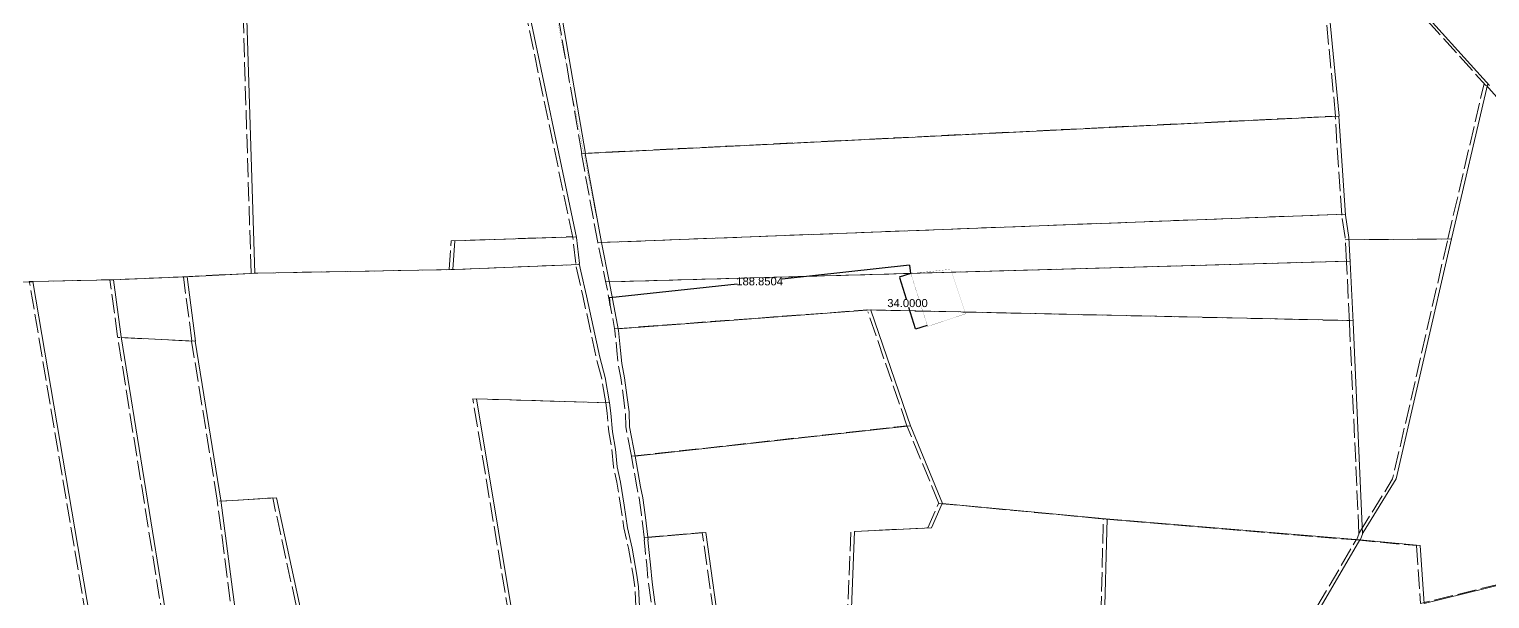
# Model space of a CAD drawing. Header units: millimetres. Extents: x 611548 to 616630, y 1316670 to 1320037.
# Drawn here: x 612909 to 613822, y 1317878 to 1318234 of the extents above; entities that cross this region are included whole.
import ezdxf

# ---------------------------------------------------------------- set-up
doc = ezdxf.new("R2010")
doc.units = ezdxf.units.MM
doc.header["$PDMODE"] = 35
doc.header["$PDSIZE"] = 0.5
doc.linetypes.add('ACAD_ISO02W100', pattern=[15, 12, -3])
for name, color, linetype in [('2', 7, 'Continuous'), ('CVL_CUADCON_LIN', 8, 'Continuous'), ('FONDO_MANAGUA', 8, 'ACAD_ISO02W100')]:
    doc.layers.add(name, color=color, linetype=linetype)
doc.styles.add('HECTOR LOPEZ', font='arial.ttf')
doc.dimstyles.get("Standard").update_dxf_attribs({"dimtxt": 5, "dimasz": 0.18, "dimexe": 0.18, "dimexo": 0.0625, "dimgap": 0.09, "dimtad": 0, "dimtih": 1, "dimtoh": 1, "dimdec": 4, "dimzin": 0, "dimdsep": 46, "dimtxsty": 'HECTOR LOPEZ', "dimcen": 0.09, "dimadec": 0, "dimazin": 0, "dimtfac": 1, "dimtdec": 4, "dimtofl": 0, "dimtmove": 2, "dimatfit": 3, "dimfxl": 0.18, "dimtolj": 1, "dimtzin": 0, "dimarcsym": 0})

# ---------------------------------------------------------------- blocks, each defined once
blk = doc.blocks.new('*D318')
at = {"layer": 'CVL_CUADCON_LIN', "color": 0, "lineweight": -2, "ltscale": 0.5, "transparency": 16777216}
for p, q in [((613459.3, 1318086.72), (613379.7, 1318078.18)), ((613460.02, 1318081.69), (613459.46, 1318086.92)), ((613271.89, 1318066.61), (613351.49, 1318075.15)), ((613272.25, 1318061.53), (613271.69, 1318066.77))]:
    blk.add_line(p, q, dxfattribs=at)
at = {"layer": 'CVL_CUADCON_LIN', "color": 0, "lineweight": 0, "ltscale": 0.5, "transparency": 16777216}
for points in [[(613459.3, 1318086.75), (613459.3, 1318086.69), (613459.48, 1318086.74)], [(613271.88, 1318066.64), (613271.89, 1318066.58), (613271.71, 1318066.59)]]:
    blk.add_solid(points, dxfattribs=at)
at = {"layer": 'Defpoints', "color": 0, "lineweight": 0, "ltscale": 0.5, "transparency": 16777216}
for p in [(613459.48, 1318086.74), (613460.03, 1318081.63), (613272.26, 1318061.47)]:
    blk.add_point(p, dxfattribs=at)
at = {"layer": 'CVL_CUADCON_LIN', "color": 0, "lineweight": 0, "ltscale": 0.5, "transparency": 16777216, "insert": (613365.59, 1318076.67), "char_height": 5, "attachment_point": 5, "style": 'HECTOR LOPEZ'}
blk.add_mtext('\\A1;188.8504', dxfattribs=at)
blk = doc.blocks.new('*D319')
at = {"layer": 'CVL_CUADCON_LIN', "color": 0, "lineweight": -2, "ltscale": 0.5, "transparency": 16777216}
for p, q in [((613459.99, 1318081.55), (613452.73, 1318079.26)), ((613452.95, 1318079.14), (613457.18, 1318065.74)), ((613463.08, 1318047.06), (613458.85, 1318060.45)), ((613470.23, 1318049.13), (613462.96, 1318046.83))]:
    blk.add_line(p, q, dxfattribs=at)
at = {"layer": 'CVL_CUADCON_LIN', "color": 0, "lineweight": 0, "ltscale": 0.5, "transparency": 16777216}
for points in [[(613452.98, 1318079.15), (613452.92, 1318079.13), (613452.9, 1318079.31)], [(613463.11, 1318047.07), (613463.05, 1318047.05), (613463.13, 1318046.89)]]:
    blk.add_solid(points, dxfattribs=at)
at = {"layer": 'Defpoints', "color": 0, "lineweight": 0, "ltscale": 0.5, "transparency": 16777216}
for p in [(613460.05, 1318081.57), (613463.13, 1318046.89), (613470.29, 1318049.15)]:
    blk.add_point(p, dxfattribs=at)
at = {"layer": 'CVL_CUADCON_LIN', "color": 0, "lineweight": 0, "ltscale": 0.5, "transparency": 16777216, "insert": (613458.01, 1318063.1), "char_height": 5, "attachment_point": 5, "style": 'HECTOR LOPEZ'}
blk.add_mtext('\\A1;34.0000', dxfattribs=at)

msp = doc.modelspace()

# ---------------------------------------------------------------- linework, layer by layer
at = {"layer": '2', "color": 1, "lineweight": 0}
for p, q in [((613714.77513, 1318317.43376), (613821.68413, 1318199.10976)), ((613050.08413, 1318081.74076), (613044.17213, 1318273.53376)), ((613251.11113, 1318104.11876), (613215.50813, 1318273.94276)), ((613797.94513, 1318103.27276), (613820.64013, 1318200.26576)), ((613256.76313, 1318156.62676), (613727.55813, 1318179.94876)), ((613731.67513, 1318118.12176), (613727.55813, 1318179.94876)), ((613266.73713, 1318100.98876), (613256.50913, 1318156.62676)), ((613266.75813, 1318100.88576), (613731.64113, 1318118.63876)), ((613733.81413, 1318104.02276), (613731.67213, 1318118.14076)), ((613252.99613, 1318087.96576), (613251.11113, 1318104.11876)), ((613734.68413, 1318088.76176), (613733.81413, 1318104.02276)), ((613733.88813, 1318102.73276), (613797.92613, 1318103.18976)), ((613271.75413, 1318076.32076), (613734.65013, 1318089.36476)), ((613736.41513, 1318051.11876), (613734.68413, 1318088.76176)), ((613007.12513, 1318079.50276), (613051.95713, 1318081.83876)), ((613013.04413, 1318039.43576), (613007.84413, 1318079.53976)), ((612871.11013, 1318075.67476), (612911.36813, 1318076.49376)), ((612947.04813, 1317866.99476), (612911.49513, 1318076.62076)), ((612966.69813, 1318042.04176), (612961.80613, 1318077.69176)), ((613277.26413, 1318047.09176), (613435.57713, 1318058.90276)), ((613434.97413, 1318058.85776), (613736.36513, 1318052.21276)), ((613460.17813, 1317985.85976), (613435.17579, 1318058.79569)), ((612995.30213, 1317863.85676), (612966.69513, 1318042.06176)), ((613742.40613, 1317919.02676), (613736.41513, 1318051.11876)), ((613013.04413, 1318039.43576), (612966.75813, 1318041.65676)), ((613028.92513, 1317940.07776), (613012.91713, 1318039.43576)), ((613287.77113, 1317967.47676), (613459.95313, 1317986.51576)), ((613479.85113, 1317938.00976), (613460.12313, 1317985.99476)), ((613038.98613, 1317861.99876), (613028.92313, 1317940.09376)), ((613479.74813, 1317938.01976), (613581.96613, 1317928.42776)), ((613579.69113, 1317808.05976), (613582.69213, 1317928.36676)), ((613581.96613, 1317928.42776), (613740.69213, 1317915.17476)), ((613670.56113, 1317795.72576), (613740.65113, 1317915.17776)), ((613740.69213, 1317915.17476), (613778.27813, 1317911.67476)), ((613740.93213, 1317915.15276), (613742.73013, 1317919.87676))]:
    msp.add_line(p, q, dxfattribs=at)
for points in [[(613727.81213, 1318179.94876), (613720.16213, 1318257.91276), (613720.16213, 1318257.91276), (613714.90413, 1318317.29076)], [(613256.76313, 1318156.62676), (613242.64113, 1318238.67076), (613242.64113, 1318238.67076), (613230.39313, 1318295.40676)], [(613173.90813, 1318084.01776), (613175.03913, 1318101.96576), (613251.01813, 1318104.56176)], [(613287.77013, 1317967.48176), (613284.23713, 1317985.79976), (613283.99413, 1317995.20976), (613282.73513, 1318004.11376), (613281.10013, 1318016.45076), (613279.46013, 1318025.35476), (613278.70813, 1318033.62176), (613277.45413, 1318046.08576), (613271.65013, 1318076.86976), (613271.65013, 1318076.86976), (613266.72713, 1318101.03876)], [(613742.68813, 1317919.76476), (613763.47113, 1317953.28276), (613797.94513, 1318103.27276)], [(613271.68313, 1318000.82676), (613269.03613, 1318016.59976), (613265.62313, 1318029.44876), (613257.41513, 1318067.61176), (613253.87913, 1318083.13176), (613252.86913, 1318087.96576)], [(612911.49513, 1318076.62076), (612961.40513, 1318077.67576), (612961.40513, 1318077.67576), (613007.12513, 1318079.50276)], [(613051.95713, 1318081.83876), (613174.88913, 1318084.03576), (613174.88913, 1318084.03576), (613253.03513, 1318087.17176)], [(613216.24513, 1317837.92576), (613188.63213, 1318003.39076), (613271.67213, 1318000.88976)], [(613215.85813, 1317837.90476), (613291.80613, 1317842.09276), (613290.43513, 1317863.45876), (613290.57513, 1317873.63176), (613289.82813, 1317885.96776), (613288.82113, 1317893.21776), (613285.92113, 1317910.00776), (613283.01613, 1317922.72976), (613281.00113, 1317936.84776), (613278.60613, 1317951.34876), (613276.45913, 1317960.88976), (613275.58413, 1317971.82676), (613273.56513, 1317982.63976), (613272.56413, 1317994.33976), (613271.68313, 1318000.82676)], [(613295.83313, 1317915.33076), (613293.97713, 1317930.97076), (613292.56313, 1317941.40476), (613291.04813, 1317948.40176), (613287.77013, 1317967.48176)], [(613081.39913, 1317859.69776), (613063.59413, 1317941.43076), (613029.02013, 1317939.35376)], [(613420.27813, 1317803.18976), (613424.86513, 1317920.44176), (613472.99913, 1317922.77276), (613479.74813, 1317938.01976)], [(613295.63813, 1317916.65076), (613332.03213, 1317919.84476), (613348.30713, 1317803.03876)], [(613313.34613, 1317802.63476), (613310.31413, 1317815.73776), (613308.42813, 1317830.87376), (613305.91013, 1317848.68076), (613302.75213, 1317861.78376), (613300.10213, 1317876.03076), (613298.34013, 1317888.74976), (613297.33813, 1317899.68776), (613296.33313, 1317909.22676), (613295.70613, 1317915.33176)], [(613778.27813, 1317911.67476), (613780.90013, 1317875.55576), (613845.17913, 1317891.33676)]]:
    msp.add_lwpolyline(points, dxfattribs=at)
at = {"layer": 'CVL_CUADCON_LIN', "color": 1, "lineweight": 0, "ltscale": 0.5, "const_width": 0.1, "flags": 128}
for points in [[(613151.83213, 1318950.55676), (613150.69524, 1318861.08436), (613156.93515, 1318789.73227), (613164.51525, 1318687.29821), (613169.10225, 1318648.18771), (613182.24862, 1318575.75347), (613191.89425, 1318491.29371), (613225.64175, 1318308.36171), (613274.49461, 1318061.78285)], [(613460.07499, 1318081.57189), (613472.96285, 1318082.95028)]]:
    msp.add_lwpolyline(points, dxfattribs=at)
msp.add_lwpolyline([(613460.07499, 1318081.57189), (613485.08292, 1318084.24136), (613494.34015, 1318056.50544), (613470.57521, 1318048.47773)], close=True, dxfattribs=at)
msp.add_lwpolyline([(613460.07499, 1318081.57189), (613485.08292, 1318084.24136), (613494.34015, 1318056.50544), (613470.57521, 1318048.47773)], close=True, dxfattribs=at)
at = {"layer": 'FONDO_MANAGUA', "color": 1, "lineweight": 0}
for p, q in [((613712.48125, 1318317.42671), (613819.39025, 1318199.10271)), ((613047.79025, 1318081.73371), (613041.87825, 1318273.52671)), ((613248.81725, 1318104.11171), (613213.21425, 1318273.93571)), ((613795.65125, 1318103.26571), (613818.34625, 1318200.25871)), ((613254.46925, 1318156.61971), (613725.26425, 1318179.94171)), ((613729.38125, 1318118.11471), (613725.26425, 1318179.94171)), ((613264.44325, 1318100.98171), (613254.21525, 1318156.61971)), ((613264.46425, 1318100.87871), (613729.34725, 1318118.63171)), ((613731.52025, 1318104.01571), (613729.37825, 1318118.13371)), ((613250.70225, 1318087.95871), (613248.81725, 1318104.11171)), ((613732.39025, 1318088.75471), (613731.52025, 1318104.01571)), ((613731.59425, 1318102.72571), (613795.63225, 1318103.18271)), ((613269.46025, 1318076.31371), (613732.35625, 1318089.35771)), ((613734.12125, 1318051.11171), (613732.39025, 1318088.75471)), ((613004.83125, 1318079.49571), (613049.66325, 1318081.83171)), ((613010.75025, 1318039.42871), (613005.55025, 1318079.53271)), ((612944.75425, 1317866.98771), (612909.20125, 1318076.61371)), ((612964.40425, 1318042.03471), (612959.51225, 1318077.68471)), ((613274.97025, 1318047.08471), (613433.28325, 1318058.89571)), ((613432.68025, 1318058.85071), (613734.07125, 1318052.20571)), ((613457.88425, 1317985.85271), (613433.28125, 1318057.62371)), ((612993.00825, 1317863.84971), (612964.40125, 1318042.05471)), ((613740.11225, 1317919.01971), (613734.12125, 1318051.11171)), ((613010.75025, 1318039.42871), (612964.46425, 1318041.64971)), ((613026.63125, 1317940.07071), (613010.62325, 1318039.42871)), ((613285.47725, 1317967.46971), (613457.65925, 1317986.50871)), ((613477.55725, 1317938.00271), (613457.82925, 1317985.98771)), ((613036.69225, 1317861.99171), (613026.62925, 1317940.08671)), ((613477.45425, 1317938.01271), (613579.67225, 1317928.42071)), ((613577.39725, 1317808.05271), (613580.39825, 1317928.35971)), ((613579.67225, 1317928.42071), (613738.39825, 1317915.16771)), ((613668.26725, 1317795.71871), (613738.35725, 1317915.17071)), ((613738.39825, 1317915.16771), (613775.98425, 1317911.66771)), ((613738.63825, 1317915.14571), (613740.43625, 1317919.86971))]:
    msp.add_line(p, q, dxfattribs=at)
at = {"layer": 'FONDO_MANAGUA', "color": 1, "lineweight": 0, "flags": 128}
for points in [[(613725.51825, 1318179.94171), (613717.86825, 1318257.90571), (613717.86825, 1318257.90571), (613712.61025, 1318317.28371)], [(613254.46925, 1318156.61971), (613240.34725, 1318238.66371), (613240.34725, 1318238.66371), (613228.09925, 1318295.39971)], [(613819.77125, 1318199.10271), (613899.92025, 1318109.05671), (613900.04725, 1318109.05571), (613931.65625, 1318074.79171)], [(613171.61425, 1318084.01071), (613172.74525, 1318101.95871), (613248.72425, 1318104.55471)], [(613285.47625, 1317967.47471), (613281.94325, 1317985.79271), (613281.70025, 1317995.20271), (613280.44125, 1318004.10671), (613278.80625, 1318016.44371), (613277.16625, 1318025.34771), (613276.41425, 1318033.61471), (613275.16025, 1318046.07871), (613269.35625, 1318076.86271), (613269.35625, 1318076.86271), (613264.43325, 1318101.03171)], [(613740.39425, 1317919.75771), (613761.17725, 1317953.27571), (613795.65125, 1318103.26571)], [(613269.38925, 1318000.81971), (613266.74225, 1318016.59271), (613263.32925, 1318029.44171), (613255.12125, 1318067.60471), (613251.58525, 1318083.12471), (613250.57525, 1318087.95871)], [(612909.20125, 1318076.61371), (612959.11125, 1318077.66871), (612959.11125, 1318077.66871), (613004.83125, 1318079.49571)], [(613049.66325, 1318081.83171), (613172.59525, 1318084.02871), (613172.59525, 1318084.02871), (613250.74125, 1318087.16471)], [(613213.95125, 1317837.91871), (613186.33825, 1318003.38371), (613269.37825, 1318000.88271)], [(613213.56425, 1317837.89771), (613289.51225, 1317842.08571), (613288.14125, 1317863.45171), (613288.28125, 1317873.62471), (613287.53425, 1317885.96071), (613286.52725, 1317893.21071), (613283.62725, 1317910.00071), (613280.72225, 1317922.72271), (613278.70725, 1317936.84071), (613276.31225, 1317951.34171), (613274.16525, 1317960.88271), (613273.29025, 1317971.81971), (613271.27125, 1317982.63271), (613270.27025, 1317994.33271), (613269.38925, 1318000.81971)], [(613293.53925, 1317915.32371), (613291.68325, 1317930.96371), (613290.26925, 1317941.39771), (613288.75425, 1317948.39471), (613285.47625, 1317967.47471)], [(613079.10525, 1317859.69071), (613061.30025, 1317941.42371), (613026.72625, 1317939.34671)], [(613417.98425, 1317803.18271), (613422.57125, 1317920.43471), (613470.70525, 1317922.76571), (613477.45425, 1317938.01271)], [(613293.34425, 1317916.64371), (613329.73825, 1317919.83771), (613346.01325, 1317803.03171)], [(613311.05225, 1317802.62771), (613308.02025, 1317815.73071), (613306.13425, 1317830.86671), (613303.61625, 1317848.67371), (613300.45825, 1317861.77671), (613297.80825, 1317876.02371), (613296.04625, 1317888.74271), (613295.04425, 1317899.68071), (613294.03925, 1317909.21971), (613293.41225, 1317915.32471)], [(613775.98425, 1317911.66771), (613778.60625, 1317875.54871), (613842.88525, 1317891.32971)]]:
    msp.add_lwpolyline(points, dxfattribs=at)

# ---------------------------------------------------------------- dimensions: what is measured, and where the dimension line sits
at = {"layer": 'CVL_CUADCON_LIN', "color": 1, "lineweight": 0, "ltscale": 0.5}
for p1, p2, distance, picture, middle in [((613272.25825, 1318061.47071), (613460.02999, 1318081.62621), 5.14639, '*D318', (613365.59486, 1318076.66546)), ((613460.05194, 1318081.56943), (613470.28675, 1318049.14647), -7.5024, '*D319', (613458.01493, 1318063.09955))]:
    dim = msp.add_aligned_dim(p1=p1, p2=p2, distance=distance, dimstyle='Standard', dxfattribs=at)
    dim.commit()
    dim.dimension.update_dxf_attribs({"geometry": picture, "text_midpoint": middle})

doc.saveas('drawing.dxf')
